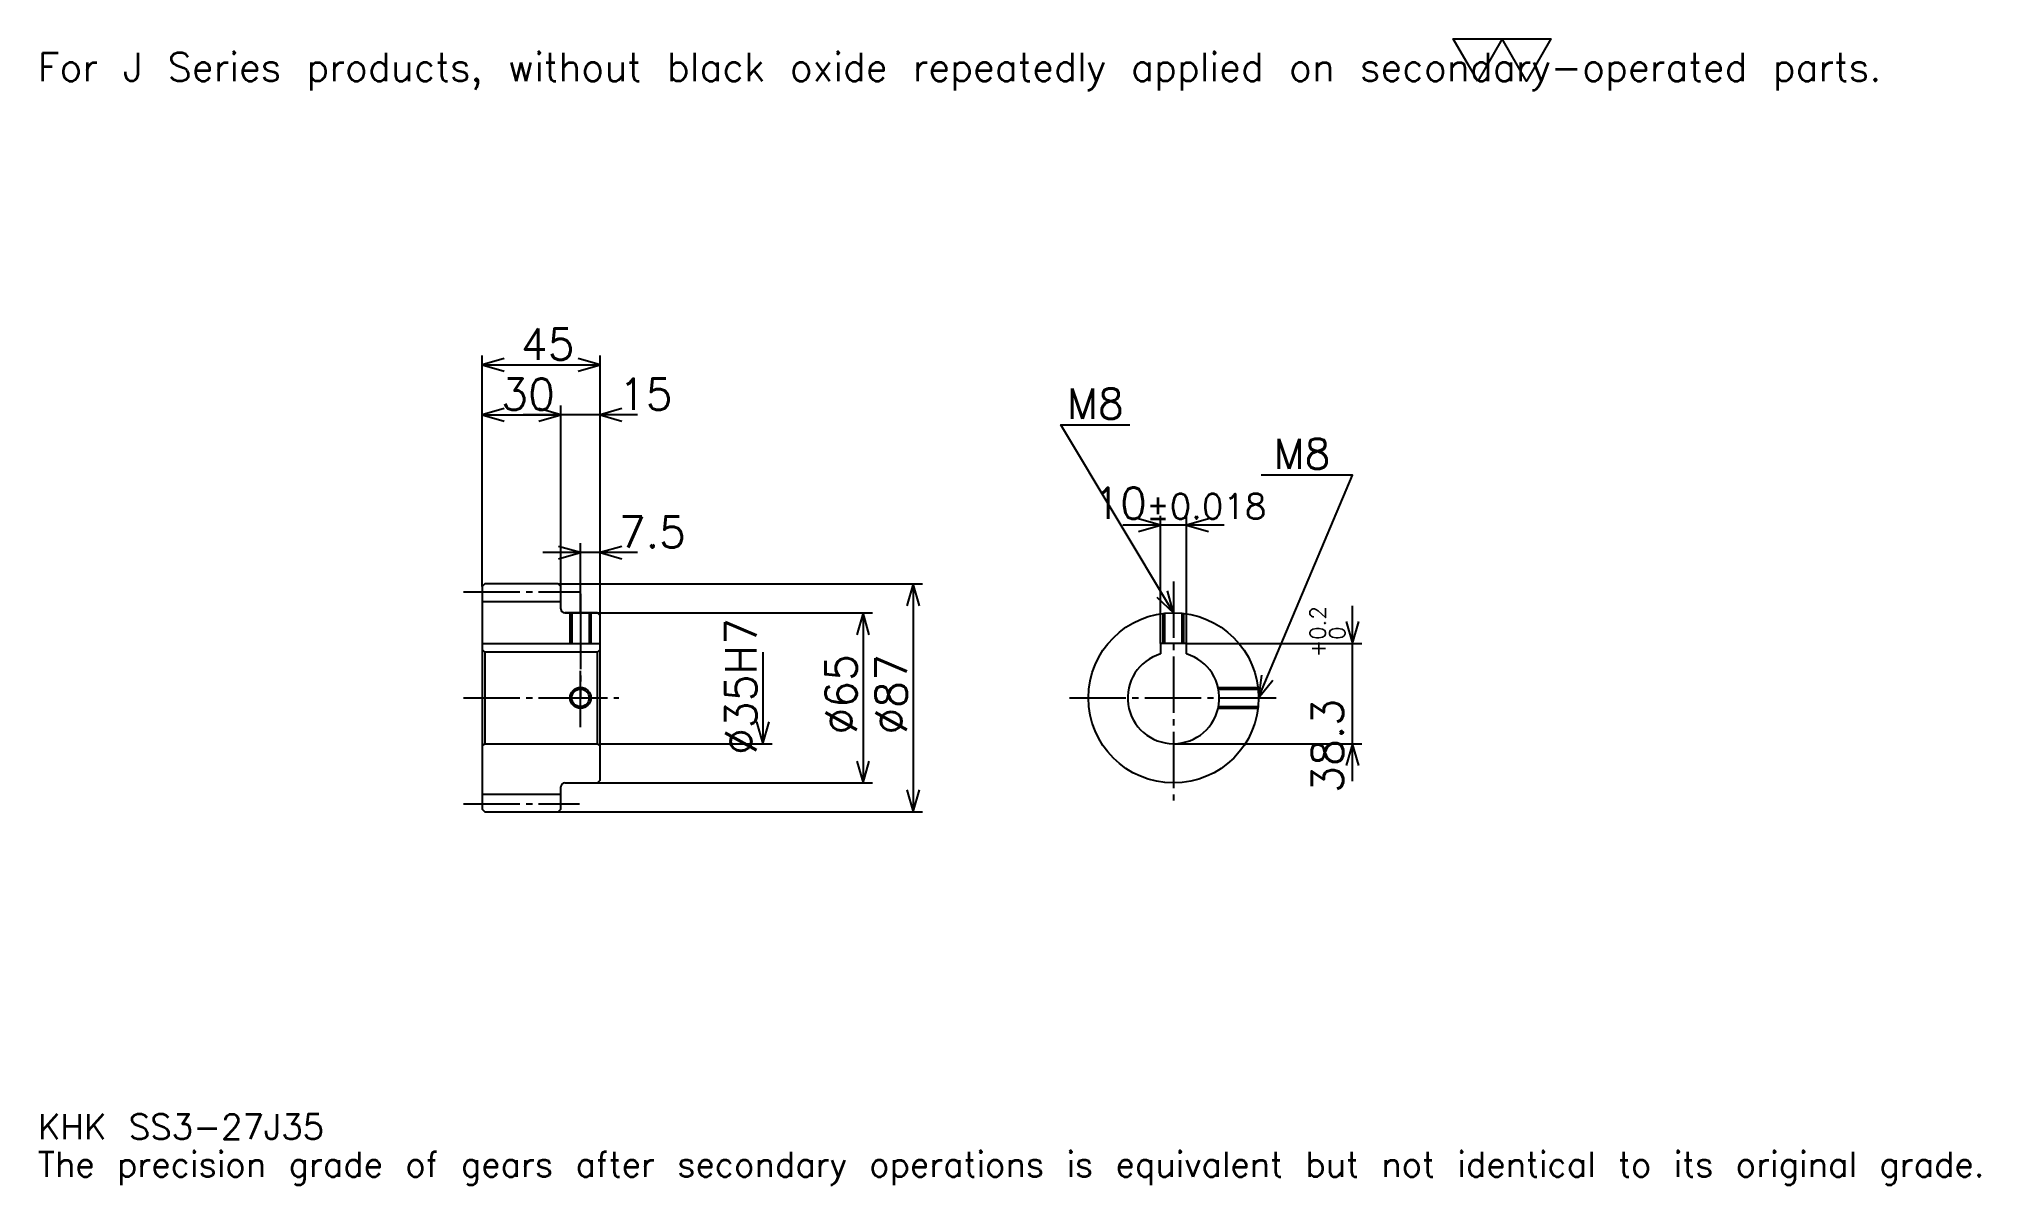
# Model space of a CAD drawing. Extents: x 24 to 766, y 9 to 447.
import ezdxf

# ---------------------------------------------------------------- set-up
doc = ezdxf.new("R2010")
doc.units = 0
doc.linetypes.add('DASHDOT', pattern=[28.695651, 21.521739, -2.391304, 2.391304, -2.391304])
doc.layers.get('0').update_dxf_attribs({"linetype": 'CONTINUOUS'})
doc.layers.add('DASHDOT', color=6, linetype='DASHDOT')
doc.styles.add('KANJI', font='TXT', dxfattribs={"bigfont": 'BIGFONT'})

msp = doc.modelspace()

# ---------------------------------------------------------------- linework, layer by layer
at = {"color": 5}
for p, q in [((193.695663, 238.391312), (193.695663, 325.67392)), ((193.695663, 322.086975), (238.695663, 322.086975)), ((238.695663, 238.391312), (238.695663, 325.67392)), ((223.695663, 238.391312), (223.695663, 306.543488)), ((193.695663, 302.956543), (223.695663, 302.956543)), ((253.043488, 302.956543), (209.347839, 302.956543)), ((477.065247, 260.869568), (438.369568, 260.869568)), ((452.717407, 215.691315), (452.717407, 264.456543)), ((462.717407, 215.691315), (462.717407, 264.456543)), ((231.195663, 238.391312), (231.195663, 253.934784)), ((253.043488, 250.347839), (216.847839, 250.347839)), ((193.695663, 237.391312), (193.695663, 238.391312)), ((222.695663, 238.391312), (238.695663, 238.391312)), ((223.695663, 237.391312), (223.695663, 238.391312)), ((231.195663, 227.391312), (231.195663, 238.391312)), ((231.195663, 227.391312), (231.195663, 238.391312)), ((238.695663, 238.391312), (361.847839, 238.391312)), ((238.695663, 226.391312), (238.695663, 238.391312)), ((358.260864, 238.391312), (358.260864, 151.391312)), ((526.086975, 163.043488), (526.086975, 230.039139)), ((225.195663, 227.391312), (238.695663, 227.391312)), ((238.695663, 227.391312), (342.717407, 227.391312)), ((339.130432, 227.391312), (339.130432, 162.391312)), ((462.717407, 215.691315), (529.673889, 215.691315)), ((300.869568, 212.391312), (300.869568, 177.391312)), ((238.695663, 177.391312), (304.456543, 177.391312)), ((457.717407, 177.391312), (529.673889, 177.391312)), ((225.195663, 162.391312), (238.695663, 162.391312)), ((238.695663, 162.391312), (342.717407, 162.391312)), ((222.695663, 151.391312), (238.695663, 151.391312)), ((238.695663, 151.391312), (361.847839, 151.391312))]:
    msp.add_line(p, q, dxfattribs=at)
at = {"color": 4}
for p, q in [((193.695663, 231.641312), (223.695663, 231.641312)), ((193.695663, 215.691315), (238.695663, 215.691315)), ((194.695663, 212.391312), (194.695663, 177.391312)), ((237.695663, 212.391312), (238.695663, 213.391312)), ((237.695663, 177.391312), (238.695663, 176.391312)), ((193.695663, 158.141312), (223.695663, 158.141312))]:
    msp.add_line(p, q, dxfattribs=at)
at = {"color": 7}
msp.add_lwpolyline([(573.913025, 430.434784), (564.586914, 446.600006), (601.891296, 446.600006), (592.565186, 430.434784), (583.239136, 446.600006), (573.913025, 430.434784)], dxfattribs=at)
at = {"color": 5}
for points in [[(202.065231, 324.478271), (193.695663, 322.086975), (202.065231, 319.695679)], [(230.326096, 319.695679), (238.695663, 322.086975), (230.326096, 324.478271)], [(202.065231, 305.347839), (193.695663, 302.956543), (202.065231, 300.565216)], [(215.326096, 300.565216), (223.695663, 302.956543), (215.326096, 305.347839)], [(215.326096, 300.565216), (223.695663, 302.956543), (215.326096, 305.347839)], [(247.065231, 305.347839), (238.695663, 302.956543), (247.065231, 300.565216)], [(457.717407, 227.391312), (414.67392, 299.130432), (440.978271, 299.130432)], [(490.217407, 194.891312), (526.086975, 280), (491.173889, 280)], [(444.347839, 258.478271), (452.717407, 260.869568), (444.347839, 263.260864)], [(471.086975, 263.260864), (462.717407, 260.869568), (471.086975, 258.478271)], [(222.826096, 247.956528), (231.195663, 250.347839), (222.826096, 252.739136)], [(247.065231, 252.739136), (238.695663, 250.347839), (247.065231, 247.956528)], [(360.652191, 230.021744), (358.260864, 238.391312), (355.869568, 230.021744)], [(451.360779, 233.33783), (457.717407, 227.391312), (455.461792, 235.798462)], [(341.521759, 219.021744), (339.130432, 227.391312), (336.739136, 219.021744)], [(523.695679, 224.060883), (526.086975, 215.691315), (528.478271, 224.060883)], [(491.264282, 203.532608), (490.217407, 194.891312), (495.671509, 201.675171)], [(298.478271, 185.76088), (300.869568, 177.391312), (303.260864, 185.76088)], [(336.739136, 170.76088), (339.130432, 162.391312), (341.521759, 170.76088)], [(528.478271, 169.021744), (526.086975, 177.391312), (523.695679, 169.021744)], [(355.869568, 159.76088), (358.260864, 151.391312), (360.652191, 159.76088)]]:
    msp.add_lwpolyline(points, dxfattribs=at)
at = {"color": 4}
for points in [[(223.695663, 228.891312), (223.695663, 237.391312), (222.695663, 238.391312), (194.695663, 238.391312), (193.695663, 237.391312), (193.695663, 176.391312)], [(225.195663, 162.391312), (237.695663, 162.391312), (238.695663, 163.391312), (238.695663, 226.391312), (237.695663, 227.391312), (225.195663, 227.391312)], [(227.195663, 227.391312), (227.195663, 215.691315)], [(227.870667, 227.391312), (227.870667, 215.691315)], [(234.52066, 227.391312), (234.52066, 215.691315)], [(235.195663, 227.391312), (235.195663, 215.691315)], [(453.717407, 215.691315), (453.717407, 227.144226)], [(454.392395, 215.691315), (454.392395, 227.220779)], [(461.042419, 215.691315), (461.042419, 227.220779)], [(461.717407, 215.691315), (461.717407, 227.144226)], [(462.717407, 211.661819), (462.717407, 215.691315), (452.717407, 215.691315), (452.717407, 211.661819)], [(193.695663, 176.391312), (194.695663, 177.391312), (237.695663, 177.391312), (237.695663, 212.391312), (194.695663, 212.391312), (193.695663, 213.391312)], [(474.754089, 198.891312), (489.970276, 198.891312)], [(474.898621, 198.216309), (490.046875, 198.216309)], [(474.754089, 190.891312), (489.970276, 190.891312)], [(474.898621, 191.566315), (490.046875, 191.566315)], [(193.695663, 176.391312), (193.695663, 152.391312), (194.695663, 151.391312), (222.695663, 151.391312), (223.695663, 152.391312), (223.695663, 160.891312)]]:
    msp.add_lwpolyline(points, dxfattribs=at)
for centre, radius in [((457.717407, 194.891312), 32.5), ((231.195663, 194.891312), 3.325)]:
    msp.add_circle(centre, radius, dxfattribs=at)
at = {"color": 7}
msp.add_circle((231.195663, 194.891312), 4, dxfattribs=at)
at = {"color": 4}
for centre, radius, start, end in [((225.195663, 228.891312), 1.5, 180, 270), ((457.717407, 194.891312), 17.5, 106.601549926, 73.398450074), ((225.195663, 160.891312), 1.5, 90, 180)]:
    msp.add_arc(centre, radius, start, end, dxfattribs=at)
at = {"layer": 'DASHDOT', "color": 7}
for p, q in [((457.717407, 239.347839), (457.717407, 155.217407)), ((186.521744, 235.391312), (230.869568, 235.391312)), ((231.195663, 227.391312), (231.195663, 194.891312)), ((186.521744, 194.891312), (245.869568, 194.891312)), ((418.043488, 194.891312), (497.391296, 194.891312)), ((186.521744, 154.391312), (230.869568, 154.391312))]:
    msp.add_line(p, q, dxfattribs=at)
for points in [[(231.195663, 234.565216), (231.195663, 208.517395)], [(231.195663, 183.717392), (231.195663, 206.065231)], [(220.021759, 194.891312), (242.369568, 194.891312)]]:
    msp.add_lwpolyline(points, dxfattribs=at)

# ---------------------------------------------------------------- texts
at = {"color": 7, "style": 'KANJI'}
for s, height, p in [('For J Series products, without black oxide repeatedly applied on secondary-operated parts.', 10.76087, (23.913044, 430.434784)), ('45', 11.956522, (208.42392, 324)), ('30', 11.956522, (200.92392, 304.869568)), ('15', 11.956522, (245.869568, 304.869568)), ('M8', 11.478261, (417.065247, 301.521729)), ('M8', 11.478261, (495.956543, 282.391296)), ('10', 11.956522, (427.058502, 263.260864)), ('%%p0.018', 9.565217, (447.26355, 263.260864)), ('7.5', 11.956522, (245.869568, 252.26088)), ('KHK SS3-27J35', 9.565217, (23.913044, 26.304348)), ('The precision grade of gears after secondary operations is equivalent but not identical to its original grade.', 9.565217, (23.913044, 11.956522))]:
    msp.add_text(s, height=height, dxfattribs=at).set_placement(p)
for s, height, p in [('%%c35H7', 11.956522, (298.478271, 173.070663)), ('0.2', 5.978261, (515.804321, 217.0672)), ('+', 5.978261, (515.804321, 210.371536)), ('0', 5.978261, (523.217407, 217.0672)), ('%%c65', 11.956522, (336.739136, 180.842407)), ('%%c87', 11.956522, (355.869568, 180.842407)), ('38.3', 11.956522, (522.5, 158.618988))]:
    msp.add_text(s, height=height, rotation=90, dxfattribs=at).set_placement(p)

doc.saveas('drawing.dxf')
